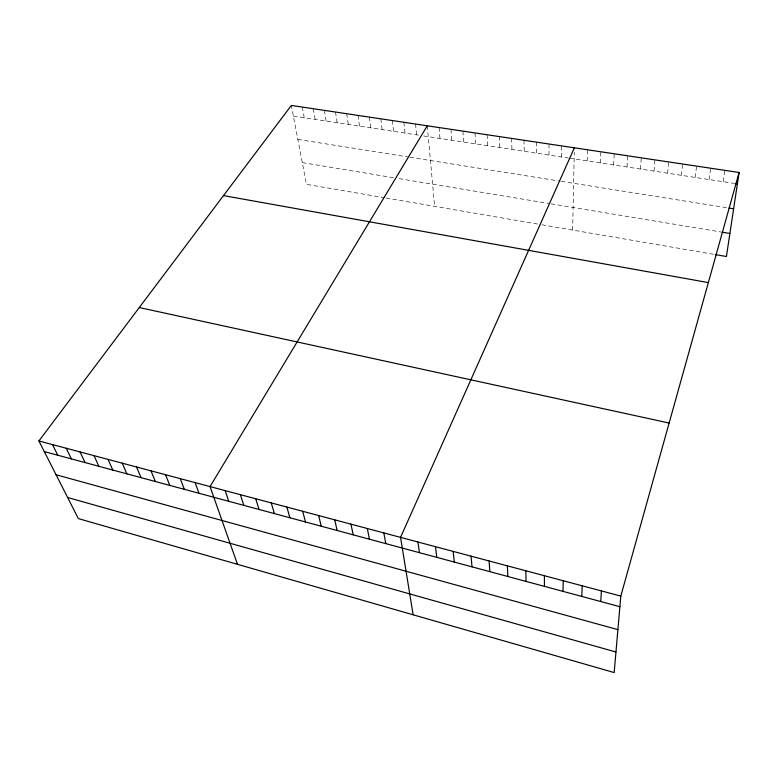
<?xml version="1.0" encoding="UTF-8"?>
<svg xmlns="http://www.w3.org/2000/svg" width="778" height="778" viewBox="0 0 778 778"><rect width="100%" height="100%" fill="white"/><g stroke="black" fill="none" stroke-linecap="round" stroke-linejoin="round"><path stroke-width="0.58" stroke-dasharray="3.89 2.92" d="M548.996 155.094L549.015 144.018M561.521 157L561.648 145.904M572.647 230.074L574.271 152.255M587.205 160.929L587.555 149.784M600.383 162.942L600.84 151.778M613.648 164.965L614.221 153.781M627 167.007L627.7 155.804M640.459 169.059L641.276 157.837M654.006 171.131L654.95 159.879M667.65 173.212L668.72 161.941M681.402 175.313L682.598 164.022M695.24 177.423L696.563 166.113M709.186 179.553L710.645 168.223M723.239 181.702L724.814 170.343M293.374 116.048L418.943 135.226M423.602 135.936L568.397 158.051M569.545 158.226L733.849 183.326M297.848 139.379L407.633 156.874M409.909 157.234L560.141 181.167M561.259 181.342L727.848 207.882M302.292 162.583L393.6 177.715M399.114 178.629L548.937 203.476M551.135 203.836L720.846 231.97M384.877 197.797L306.454 184.318L291.342 105.429M386.073 198.001L540.681 224.579M541.858 224.774L715.342 254.591M302.272 107.072L304.227 117.702M313.271 108.716L315.148 119.374M324.348 110.379L326.138 121.047M335.483 112.042L337.195 122.739M346.706 113.724L348.32 124.441M357.987 115.416L359.524 126.153M369.346 117.118L370.795 127.874M380.782 118.83L382.144 129.605M392.287 120.551L393.561 131.346M403.87 122.282L405.056 133.106M415.53 124.033L416.619 134.876M427.268 125.783L434.62 206.345M439.084 127.553L439.978 138.435M450.977 129.333L451.775 140.244M462.939 131.132L463.649 142.053M474.998 132.931L475.601 143.881M487.125 134.75L487.631 145.719M499.34 136.578L499.739 147.567M511.632 138.416L511.934 149.425M524.002 140.273L524.207 151.302M536.47 142.141L536.557 153.188"/><path stroke-width="1.17" d="M563.029 591.368L563.223 580.748M581.788 596.425L582.216 585.815M600.742 601.53L601.413 590.93M739.1 172.483L620.805 596.094L614.173 672.571L78.335 518.586L38.9 440.961L291.342 105.429L739.1 172.483L726.419 256.497L715.342 254.591M574.359 147.81L400.553 537.374L413.128 614.795M427.268 125.783L210.041 486.59L237.494 564.322M735.025 183.501L737.379 183.861M728.996 208.057L733.615 208.796M721.984 232.165L729.89 233.478M223.5 195.599L708.35 282.599M139.281 307.543L669.129 423.038M38.9 440.961L620.805 596.094M44.297 451.59L619.881 606.694M56.065 474.745L617.897 629.645M67.618 497.502L615.952 652.013M52.496 444.578L57.767 455.218M66.208 448.235L71.352 458.874M80.037 451.921L85.055 462.57M93.982 455.645L98.874 466.294M108.045 459.39L112.81 470.048M122.234 463.173L126.872 473.841M136.549 466.995L141.042 477.653M150.99 470.846L155.347 481.514M165.558 474.726L169.769 485.394M180.253 478.645L184.328 489.323M195.083 482.593L199.003 493.271M225.134 490.607L228.751 501.295M240.363 494.672L243.825 505.35M255.729 498.766L259.035 509.454M271.24 502.899L274.381 513.587M286.887 507.071L289.863 517.759M302.681 511.282L305.491 521.97M318.61 515.532L321.256 526.22M334.696 519.821L337.166 530.508M350.936 524.148L353.222 534.836M367.323 528.515L369.424 539.203M383.855 532.93L385.781 543.608M417.922 542.013L419.459 552.681M435.466 546.681L436.798 557.359M453.175 551.408L454.303 562.076M471.06 556.173L471.983 566.841M489.129 560.987L489.829 571.645M507.373 565.859L507.859 576.508M525.802 570.77L526.064 581.409M544.415 575.73L544.454 586.369"/></g></svg>
